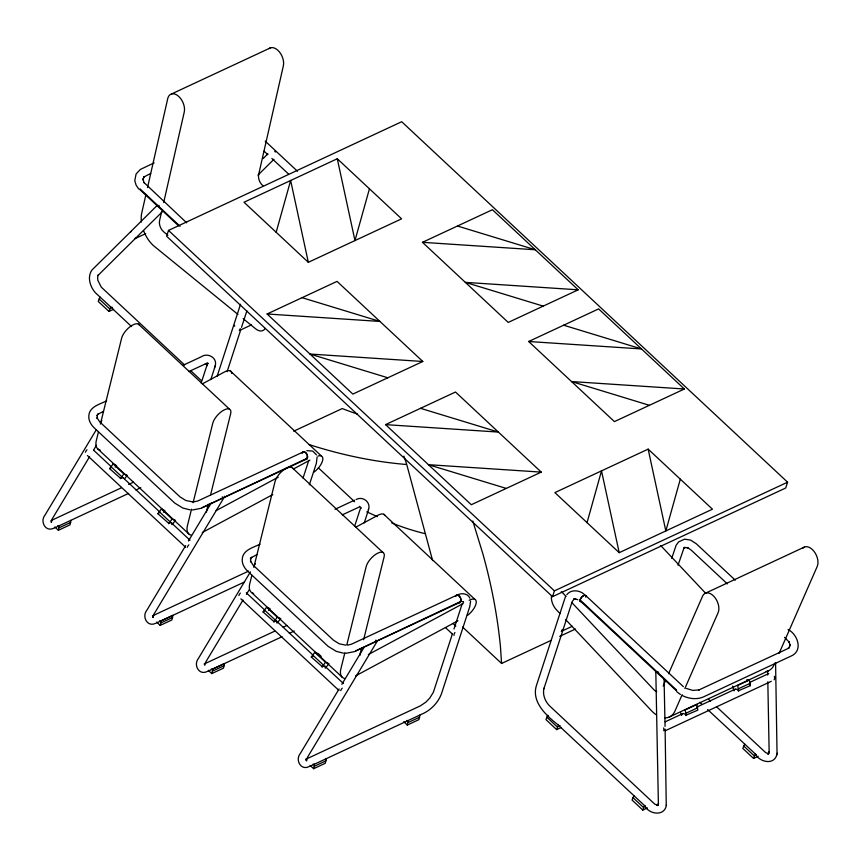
<?xml version="1.0" encoding="UTF-8"?>
<svg xmlns="http://www.w3.org/2000/svg" width="861" height="861" viewBox="0 0 861 861"><rect width="100%" height="100%" fill="white"/><g stroke="black" fill="none" stroke-linecap="round" stroke-linejoin="round"><path stroke-width="1.29" d="M305.214 459.419A4.068 2.497 65 0 0 307.033 458.827L307.377 458.16L202.012 507.775L306.99 458.848L307.388 455.318A4.079 2.669 67.7 0 0 303.599 451.777L197.998 500.908L194.188 501.823M456.362 595.306L455.437 596.458L456.265 595.349A4.068 2.497 65 0 1 459.72 596.791A4.068 2.497 65 0 1 460.796 601.452L355.442 651.077L460.463 602.13L460.807 598.632A4.079 2.669 67.7 0 0 457.019 595.091L351.417 644.211L347.607 645.126M307.571 457.299L307.581 456.33M461.001 600.612L461.001 599.633M658.385 803.722L655.813 672.15M666.263 805.412L665.112 729.095M777.042 753.795L775.578 662.701M585.943 596.415L585.835 595.812A4.068 1.765 -47 0 0 583.091 596.049A4.068 1.765 -47 0 0 580.013 599.859L676.574 690.07L676.423 690.77L579.916 600.612L581.401 597.319A4.079 1.948 -49.9 0 1 585.523 595.392L585.835 597.157M214.959 366.571C218.253 358.154 207.888 352.031 201.097 356.874L182.823 365.398M368.39 509.873C371.382 502.458 362.868 495.688 356.11 499.531M686.174 715.566L685.216 709.916L696.883 704.481L697.83 710.131L685.959 715.211A4.068 2.497 65 0 0 681.675 714.867M738.641 691.103L737.683 685.464L749.339 680.029L750.297 685.679L738.426 690.759A4.068 2.497 65 0 0 734.142 690.414M579.916 600.612L580.013 599.869M145.724 195.479L141.559 213.819A25.636 15.724 65 0 0 141.43 222.02M147.511 187.623L167.755 98.541A12.215 7.491 65 0 1 178.13 95.915A12.215 7.491 65 0 1 184.265 111.984L163.708 202.443M161.631 211.623L159.543 220.803A8.438 5.177 65 0 0 163.784 231.9L167.917 235.268M98.455 431.888L96.206 441.004A25.636 11.128 -47 0 0 100.21 450.109M100.393 424.086L121.638 338.179A12.215 5.306 -47 0 1 130.269 326.556A12.215 5.306 -47 0 1 139.385 325.017M191.508 509.185L187.321 526.114A25.636 11.128 -47 0 0 191.325 535.219M193.112 502.684L212.753 423.289A12.215 5.306 -47 0 1 223.774 410.127A12.215 5.306 -47 0 1 230.673 413.646L210.504 495.172M208.265 504.234L206.662 510.702A8.438 3.659 -47 0 0 206.5 512.08M251.886 575.202L249.625 584.307A25.636 11.128 -47 0 0 251.121 592.131L342.237 677.241M253.812 567.388L275.068 481.482A12.215 5.306 -47 0 1 283.7 469.858A12.215 5.306 -47 0 1 292.805 468.319M344.927 652.498L340.741 669.417A25.636 11.128 -47 0 0 344.755 678.522M346.865 644.685L366.183 566.592A12.215 5.306 -47 0 1 377.204 553.429A12.215 5.306 -47 0 1 384.092 556.949L363.611 639.777M361.685 647.547L360.092 654.016A8.438 3.659 -47 0 0 359.93 655.393M755.474 754.236C759.66 762.125 774.071 765.44 776.773 754.796M210.827 379.572L214.712 367.475M658.127 804.712L658.547 803.109M666.425 804.798C665.069 816.637 649.162 814.721 644.717 805.853M776.59 755.484L777.203 753.181M214.529 368.174L215.164 365.807M368.142 510.788L368.583 509.12M276.166 232.276L290.641 180.498L308.324 262.314L401.603 218.834L337.286 158.758L244.007 202.238L308.324 262.314M369.444 188.796L354.969 240.574L337.286 158.758M587.041 522.638L601.516 470.87L619.199 552.676L712.467 509.206L648.15 449.13L554.882 492.6L619.199 552.676M680.308 479.168L665.833 530.946L648.15 449.13M100.446 297.432A4.068 1.765 -47 0 1 100.08 297.142L98.24 301.436L108.96 311.445L110.735 306.968L95.496 292.848C90.147 286.928 86.886 276.941 92.041 269.945L157.111 205.499M54.835 526.964L58.376 530.279L59.205 525.78A4.068 2.497 65 0 1 57.805 525.662M168.508 230.414L166.614 236.226L552.525 596.684L785.706 488.004L787.589 482.192L401.689 121.735L168.508 230.414L554.409 590.872L552.525 596.684M201.194 382.984L206.941 365.29L206.758 365.99L207.124 362.675L208.319 363.6L205.305 363.869L206.005 363.633L188.828 371.554M217.155 376.182L240.531 304.234M227.121 371.683L240.693 329.892M241.521 327.352L246.881 310.875M160.211 625.398L161.265 620.77L172.921 615.335L171.866 619.963L160.211 625.398L156.67 622.083M211.795 673.582L212.85 668.954L224.506 663.519L223.462 668.147L211.795 673.582L208.254 670.267M303.04 478.092L308.787 460.409M309.357 484.829L316.364 463.304L317.106 457.019M354.624 526.286L360.372 508.603M364.257 522.875L367.948 511.488M310.089 765.397L313.63 768.701L314.469 764.202A4.068 2.497 65 0 1 313.07 764.094M403.766 721.733L407.307 725.048L408.136 720.549A4.068 2.497 65 0 1 406.736 720.431M452.359 634.019L433.352 692.298L429.747 698.11L425.904 702.124L420.308 705.891L307.334 758.552M454.005 628.971L462.206 603.722M548.145 715.599A4.068 1.765 -47 0 1 547.779 715.319L545.939 719.602L556.658 729.622L558.434 725.134C547.015 716.223 531.452 702.544 536.274 685.991L565.365 596.91M671.731 558.348L676.111 545.282L678.651 541.86L684.57 539.169L690.619 540.105L696.291 543.765L735.294 580.196M678.016 565.236L684.021 547.919L683.548 548.565L685.055 547.198L684.366 547.671L687.971 547.79L687.347 547.488L691.082 550.018L727.351 583.898M634.266 796.048A4.068 1.765 -47 0 1 633.9 795.758L632.06 800.052L642.78 810.061L644.555 805.584L558.864 725.662M744.668 744.141L742.828 748.424L753.547 758.444L755.323 753.956L707.667 709.582M123.521 478.264A4.068 1.765 -47 0 0 120.68 478.436L109.648 468.664L113.157 463.939L115.449 464.854M120.368 478.673L123.876 473.948L127.32 475.326L124.49 478.834M171.823 523.886A4.068 1.765 -47 0 0 168.917 523.488L157.886 513.716L161.394 508.991L163.698 509.906M168.605 523.736L172.114 519L175.558 520.378L171.974 524.64M276.865 622.837A4.068 1.765 -47 0 0 274.11 621.739L263.068 611.967L266.587 607.242L270.031 608.619L268.578 610.417M273.787 621.986L277.307 617.251L280.751 618.628L277.167 622.89M325.103 667.899A4.068 1.765 -47 0 0 322.348 666.791L311.305 657.029L314.825 652.294L318.269 653.671L321.185 656.405M322.025 667.038L325.544 662.313L328.988 663.68M663.185 686.013L665.338 681.094M668.588 673.7L702.598 596.135A12.215 7.491 65 0 1 713.887 596.339A12.215 7.491 65 0 1 718.128 612.612L684.85 688.499M682.17 694.612L674.647 711.746A25.636 15.724 65 0 1 665.004 717.848M774.825 663.11L773.748 665.564A25.636 15.724 65 0 1 766.118 671.515M779.119 653.327L817.229 566.43A12.215 7.491 65 0 0 813.979 551.298A12.215 7.491 65 0 0 802.882 548.145M658.31 804.034L657.47 805.519L658.095 804.906L656.782 805.455L657.578 805.239L654.726 804.099L549.802 706.085C545.185 701.564 542.301 694.558 544.044 688.122L543.872 688.789L572.167 601.699L574.287 598.804L573.598 599.278L575.718 598.869L574.922 598.815L577.806 599.719M460.409 602.151L460.796 601.462M96.292 429.768L45.03 515.072C39.81 521.271 45.31 532.302 53.64 528.267M100.446 422.848L101.835 420.545M89.555 456.76L52.22 518.903L51.38 522.455L51.036 521.572M93.709 449.862L96.475 445.255M185.664 545.626L146.876 610.191C141.656 616.39 147.156 627.411 155.475 623.375M188.43 541.02L211.289 502.975M223.892 497.798L154.044 614.022L153.01 617.229L152.946 616.358L153.204 617.585L152.569 616.368M250.4 571.919L198.45 658.374C193.241 664.574 198.73 675.616 207.06 671.569M253.866 566.151L255.254 563.847M242.985 600.063L205.639 662.217L204.767 665.284M246.44 594.316L249.206 589.71M339.083 688.94L300.295 753.493C295.086 759.693 300.586 770.713 308.905 766.688M341.86 684.323L364.02 647.44M377.312 641.101L307.474 757.336L306.441 760.532L306.365 759.671L306.634 760.887L305.999 759.671M115.159 467.103L116.601 465.306M163.396 512.166L164.838 510.369M328.256 664.584L325.404 667.942M566.753 594.757C570.854 589.258 579.13 589.989 583.973 594.079M162.255 211.817L98.003 275.445L98.477 274.788L97.67 276.693L97.799 280.234L101.264 287.133L184.62 364.989M263.143 158.532L267.868 153.861M257.913 175.181L273.97 159.274M302.932 452.003L302.017 453.155L302.835 452.047A4.068 2.497 65 0 1 306.301 453.489A4.068 2.497 65 0 1 307.377 458.149M109.648 468.664L109.96 468.416A4.068 1.765 -47 0 1 110.746 467.964M157.886 513.716L158.198 513.479A4.068 1.765 -47 0 1 158.984 513.027M263.068 611.967L263.391 611.73A4.068 1.765 -47 0 1 264.176 611.278M311.305 657.029L311.628 656.782A4.068 1.765 -47 0 1 313.135 656.082M70.86 520.345L70.032 524.844L58.376 530.279M161.265 620.77L161.039 620.899A4.068 2.497 65 0 1 159.64 620.792M212.85 668.954L212.635 669.083A4.068 2.497 65 0 1 211.236 668.975M326.125 758.767L325.297 763.266L313.63 768.701M419.802 715.114L418.963 719.613L407.307 725.048M202.335 383.888L224.603 371.909A12.215 5.306 -47 0 1 231.727 373.437M216.111 510.616L278.221 477.198M293.45 468.997L309.863 460.172M202.292 532.507L272.808 494.558M355.765 527.201L378.033 515.212A12.215 5.306 -47 0 1 384.759 515.212M368.368 654.554L463.283 603.475M355.711 675.82L457.966 620.792M171.673 93.903L270.774 47.71M154.141 162.869L140.311 169.466L136.092 173.987L134.779 180.67L136.049 185.029L138.696 188.989M150.686 173.438L143.679 177.108L144.239 176.623L142.765 179.701L142.872 178.927L144.099 182.758L143.733 182.263L186.676 222.838M145.735 233.622L134.876 238.68A4.068 2.497 65 0 0 135.704 237.561M108.96 311.445L113.587 309.293M267.093 313.985L337.049 281.386L422.805 361.48L352.849 394.09L267.093 313.985L379.927 321.433L302.071 297.68M422.471 242.318L492.427 209.718L578.183 289.813L508.227 322.423L422.471 242.318L535.305 249.765L457.449 226.012M239.25 330.581L251.423 324.909M106.678 400.882C100.22 404.089 89.652 406.532 88.855 415.4C88.252 420.146 90.857 424.667 94.193 427.842L174.718 503.05L182.801 508.033L190.033 509.841M103.438 411.354L97.702 414.432L98.262 413.937L96.949 415.691L97.315 414.991L97.175 418.478L97.013 417.768L99.779 421.933L180.046 496.915L185.815 500.489L192.552 501.866M50.864 520.679L121.315 487.843M128.601 484.442L133.466 482.182M54.308 528.041L128.633 493.396M135.941 489.995L140.817 487.724M59.183 527.771L70.85 522.336M293.687 431.2L342.269 408.555L344.12 409.298A797.372 488.897 65 0 0 357.509 414.119M528.665 341.505L598.621 308.905L684.377 389L614.42 421.61L528.665 341.505L641.499 348.953L563.643 325.2M385.545 424.624L455.501 392.024L541.257 472.119L471.301 504.729L385.545 424.624L498.379 432.071L420.523 408.318M260.097 544.184C253.64 547.392 243.082 549.835 242.285 558.714C241.683 563.449 244.276 567.98 247.624 571.144L328.138 646.363L336.22 651.336L343.453 653.155M335.037 509.26L354.431 500.219M256.858 554.656L251.132 557.745L251.692 557.25L250.368 558.993L250.745 558.294L250.594 561.781L250.443 561.071L253.199 565.236L333.476 640.218L339.234 643.791L345.971 645.18M342.258 514.856L359.435 506.935M248.657 571.08L152.494 615.852M156.153 623.149L243.878 582.262M161.029 622.89L172.684 617.455M274.745 631.145L204.089 664.035M283.247 627.185L286.885 625.484M207.738 671.343L282.064 636.709M289.371 633.298L294.247 631.027M212.613 671.074L224.269 665.639M554.409 590.872L787.589 482.192M561.297 631.393L572.253 626.281M462.605 627.056L501.576 663.465L551.244 640.315M559.725 636.365L575.471 629.025M309.573 766.462L424.107 713.08C431.856 709.055 438.292 702.156 441.402 693.955L469.783 606.607L470.601 601.226M314.448 766.193L326.104 760.769M408.125 722.54L419.781 717.105M705.407 593.218L804.508 547.026M556.658 729.622L561.286 727.459M668.9 717.191L768.001 671.01M665.219 721.809L683.311 713.371M696.571 707.193L735.165 689.198M749.64 682.461L768.776 673.539M685.98 713.22L697.636 707.785M738.447 688.768L750.103 683.333M665.295 730.731L771.316 681.32M642.78 810.061L647.407 807.909M753.547 758.444L758.164 756.281M201.528 508.216L192.444 510.003M354.958 651.529L345.864 653.316M306.118 759.111L306.785 758.885L305.924 759.165M458.644 594.424C462.626 592.82 468.169 593.842 469.902 598.191M306.86 450.647L312.747 451.089L316.482 454.877M578.183 289.813L465.349 282.365L543.205 306.118M422.805 361.48L309.971 354.032L387.827 377.785M684.377 389L571.543 381.552L649.398 405.305M541.257 472.119L428.423 464.682L506.279 488.424M746.67 679.813L749.339 680.029M462.809 601.817L463.595 602.022L462.529 601.538M366.732 511.886L372.447 514.383A386.89 237.216 65 0 0 377.258 516.686M686.239 688.423L692.89 690.404L699.218 689.898L698.658 690.07L787.288 648.871L789.44 647.461L788.88 647.956L790.366 644.867L790.258 645.642L789.02 641.811L789.386 642.306L784.575 637.355M682.547 695.666C688.983 698.82 696.861 699.853 703.545 696.861L791.151 656.039C803.388 650.69 797.738 634.374 788.041 629.466M680.405 694.472L676.735 691.695M237.991 314.459L153.828 245.955A25.636 15.724 65 0 1 143.679 230.899M243.189 318.688L255.652 328.837A12.215 7.491 65 0 0 265.199 328.407M683.365 686.647L585.652 595.5M265.22 141.129L297.465 171.242M264.09 151.181L267.814 154.668M271.872 158.456L288.532 174.019M708.614 699.336L710.573 701.166M716.46 706.666L765.494 752.46L768.378 753.698L767.538 753.816L768.841 753.267L768.152 753.741L769.303 751.47L769.142 752.094L767.829 681.783M699.864 702.296L701.812 704.115M743.635 745.927L754.354 755.936M180.057 226.303L139.956 188.839L139.816 189.549L178.55 225.733M230.328 370.94L321.454 456.05M383.758 514.254L474.874 599.353M318.322 467.803L354.624 501.715M359.532 506.3L361.491 508.13M190.496 370.478L201.291 380.562M138.384 324.048L229.51 409.158M291.814 467.362L382.93 552.471M452.897 623.375L455.835 626.119M111.101 307.431L131.593 326.567M99.058 298.928L109.777 308.938M546.757 717.105L557.476 727.115M632.878 797.544L643.597 807.553M445.481 627.583L452.326 633.987M97.702 448.829L188.817 533.938M113.157 463.939L123.876 473.948M161.394 508.991L172.114 519M266.587 607.242L277.307 617.251M314.825 652.294L325.544 662.313M93.774 450.335L111.069 466.49M122.768 477.414L159.791 512.004M171.49 522.928L190.001 540.224M246.3 592.809L264.499 609.803M276.187 620.727L312.242 654.403M324.909 666.231L343.431 683.526M110.983 466.63L121.702 476.65M159.22 511.692L169.94 521.701M264.413 609.943L275.133 619.952M312.651 654.995L323.37 665.015M87.424 455.534L185.524 547.165M240.843 598.847L338.943 690.479M705.837 593.455L662.496 547.435A12.215 7.491 65 0 0 660.365 545.573M566.161 596.565L563.395 593.627A12.215 7.491 65 0 0 561.264 591.765M571.693 602.431L653.757 689.575A8.438 5.177 65 0 0 656.771 691.674M560.027 613.613L556.346 609.696A12.215 7.491 65 0 1 551.46 595.78M565.548 619.468L652.078 711.347A25.636 15.724 65 0 0 656.33 714.834M750.297 685.679L750.082 685.324A4.068 2.497 65 0 0 749.425 684.57M734.056 690.856L732.582 686.142M681.589 715.308L680.62 712.79M755.323 753.956L755.388 754.15A4.068 1.765 -47 0 0 756.281 754.505M644.555 805.584L644.62 805.767A4.068 1.765 -47 0 0 645.524 806.133M558.434 725.134L558.498 725.328A4.068 1.765 -47 0 0 560.07 725.543M110.735 306.968L110.8 307.151A4.068 1.765 -47 0 0 112.371 307.366M472.797 521.023L482.978 554.193A386.89 237.216 65 0 1 500.392 645.976L501.576 663.465M432.62 560.619L406.51 463.702A382.564 234.569 65 0 0 403.906 456.115M767.614 671.128L767.689 675.121M664.079 679.383L665.058 726.404M223.021 497.12A4.068 1.614 31 0 1 222.181 496.926M224.646 496.248A4.068 1.614 31 0 1 224.57 496.689M85.443 452.208A4.068 1.765 -47 0 1 86.972 449.754M187.289 547.327A4.068 1.765 -47 0 1 188.807 544.873M317.967 456.05A12.215 5.306 -47 0 1 322.617 460.538A12.215 5.306 -47 0 1 313.985 472.162M460.463 602.13A4.068 2.497 65 0 1 458.644 602.722M376.44 640.423A4.068 1.614 31 0 1 375.6 640.229M238.874 595.521A4.068 1.765 -47 0 1 240.391 593.068M340.708 690.64A4.068 1.765 -47 0 1 342.237 688.187M454.027 635.429A4.068 1.765 -47 0 1 454.963 632.512M253.64 593.412A25.636 11.128 -47 0 1 252.251 592.917M469.148 600.321A12.215 5.306 -47 0 1 476.23 602.797A12.215 5.306 -47 0 1 467.405 615.464M581.261 601.667A4.068 1.765 -47 0 1 579.862 600.58M658.73 672.172A4.068 1.883 -1.2 0 1 657.75 672M774.362 676.326A4.068 2.497 65 0 1 774.136 679.781M663.594 727.954A4.068 2.497 65 0 1 663.713 730.741M562.276 629.434A4.068 2.497 65 0 1 561.792 630.941M406.209 464.477A797.372 488.897 65 0 1 308.938 444.524M425.452 533.734A386.89 237.216 65 0 1 391.69 522.939M274.734 151.353A4.068 3.143 45.3 0 1 275.542 152.031M159.156 206.285A4.068 3.143 45.3 0 1 158.93 205.338M130.689 231.889A4.068 2.497 65 0 1 131.184 231.437M234.601 326.244A4.068 2.497 65 0 1 234.569 325.297M240.23 328.622A4.068 2.497 65 0 1 239.745 330.129M269.019 48.582A12.215 7.491 65 0 1 279.298 51.789A12.215 7.491 65 0 1 283.366 65.791L258.644 174.611A8.438 5.177 65 0 0 262.885 185.718M768.69 753.203L768.227 753.881L768.701 753.235M657.578 805.239L656.825 805.283L657.621 805.336"/></g></svg>
